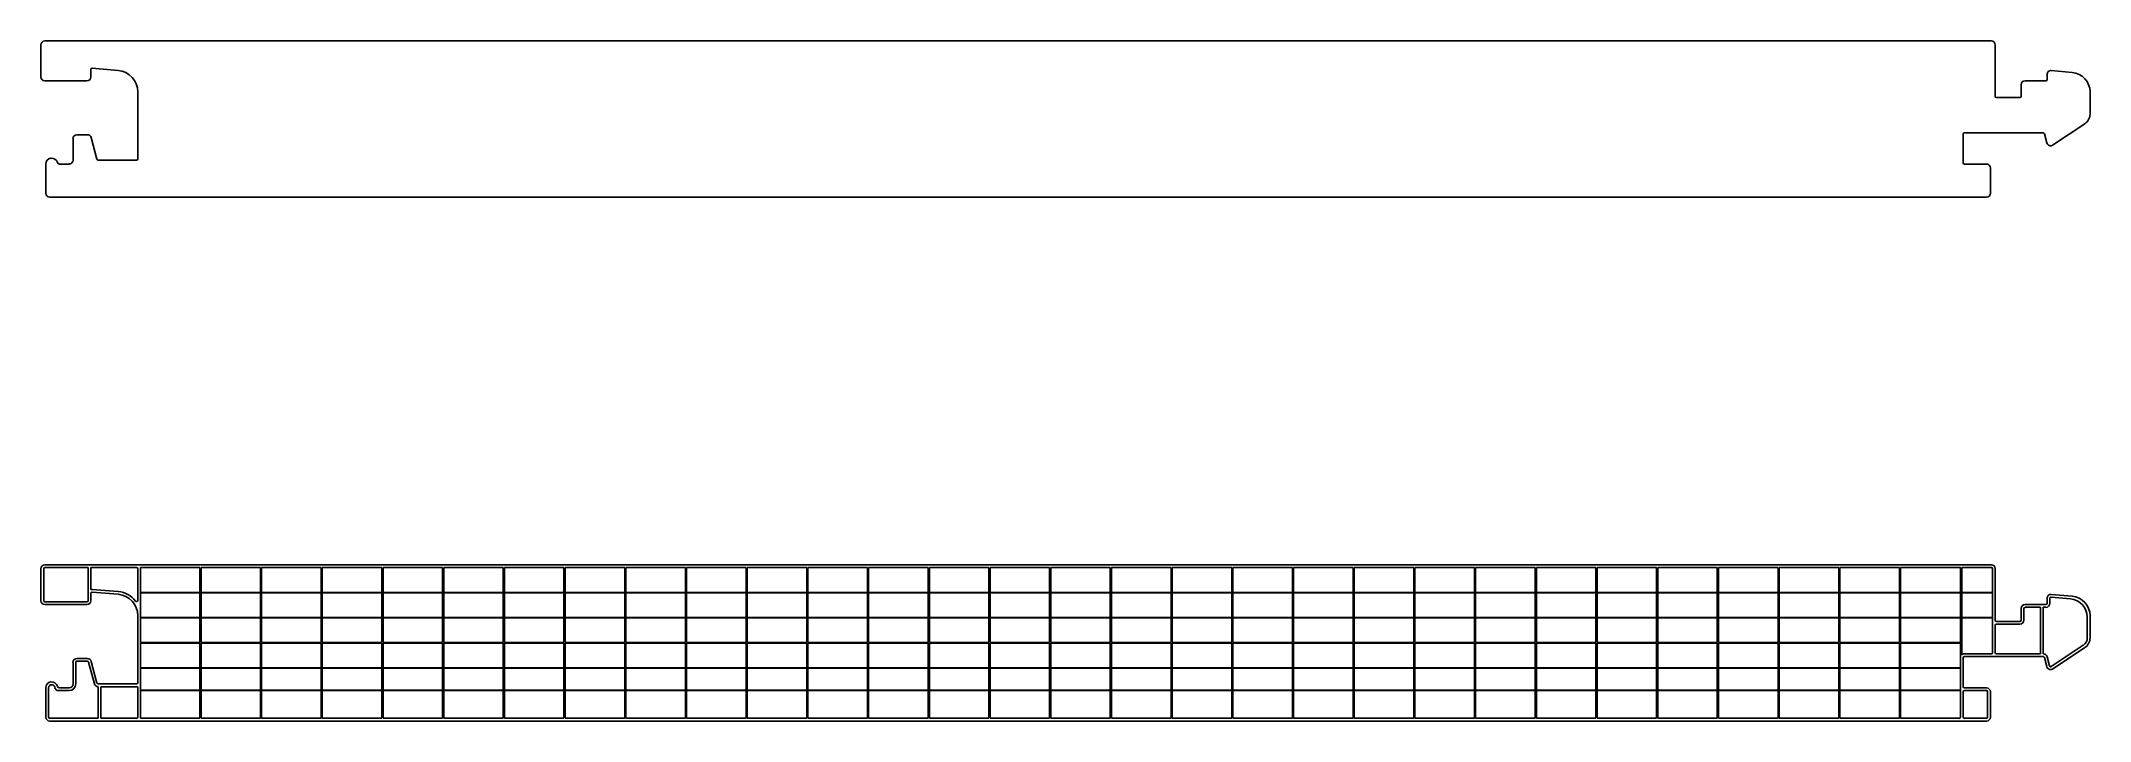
# Model space of a CAD drawing. Header units: inches. Extents: x 235.7 to 256.3, y -3.5 to 3.3.
import ezdxf

# ---------------------------------------------------------------- set-up
doc = ezdxf.new("R2010")
doc.units = ezdxf.units.IN
doc.header["$MEASUREMENT"] = 0

msp = doc.modelspace()

# ---------------------------------------------------------------- linework, layer by layer
for p, q in [((235.705, 3.336), (236.656, 3.336)), ((236.656, 3.336), (255.312, 3.336)), ((235.666, 2.974), (235.666, 3.297)), ((255.351, 2.777), (255.351, 3.297)), ((255.351, 2.974), (255.351, 3.297)), ((235.705, 2.935), (236.129, 2.935)), ((236.168, 3.05), (236.168, 2.974)), ((236.181, 3.061), (236.443, 3.038)), ((255.612, 2.895), (255.612, 2.777)), ((255.861, 2.935), (255.651, 2.935)), ((255.873, 2.998), (255.873, 2.947)), ((255.916, 3.037), (256.126, 3.019)), ((236.64, 2.823), (236.64, 2.147)), ((255.363, 2.765), (255.6, 2.765)), ((256.306, 2.823), (256.306, 2.6)), ((255.929, 2.285), (256.253, 2.501)), ((235.989, 2.352), (235.989, 2.136)), ((236.028, 2.391), (236.134, 2.391)), ((236.172, 2.362), (236.23, 2.144)), ((255.028, 2.399), (255.028, 2.108)), ((255.04, 2.411), (255.835, 2.411)), ((255.846, 2.402), (255.871, 2.309)), ((235.715, 2.096), (235.715, 1.801)), ((235.95, 2.096), (235.851, 2.096)), ((236.242, 2.136), (236.629, 2.136)), ((255.04, 2.096), (255.263, 2.096)), ((255.302, 2.057), (255.302, 1.801)), ((236.377, 1.762), (235.755, 1.762)), ((235.952, 1.762), (236.656, 1.762)), ((236.656, 1.762), (255.263, 1.762)), ((235.666, -2.304), (235.666, -1.982)), ((235.694, -2.304), (235.694, -1.982)), ((235.705, -1.942), (255.312, -1.942)), ((235.705, -1.97), (236.14, -1.97)), ((236.14, -2.229), (236.14, -1.97)), ((236.168, -2.191), (236.168, -1.97)), ((236.168, -1.97), (236.629, -1.97)), ((236.64, -2.302), (236.64, -1.982)), ((236.668, -1.97), (237.266, -1.97)), ((236.668, -1.97), (236.668, -2.221)), ((237.278, -1.97), (237.877, -1.97)), ((237.889, -1.97), (238.489, -1.97)), ((238.5, -1.97), (239.1, -1.97)), ((239.112, -1.97), (239.712, -1.97)), ((239.723, -1.97), (240.323, -1.97)), ((240.335, -1.97), (240.934, -1.97)), ((240.946, -1.97), (241.546, -1.97)), ((241.558, -1.97), (242.157, -1.97)), ((242.169, -1.97), (242.769, -1.97)), ((242.78, -1.97), (243.38, -1.97)), ((243.392, -1.97), (243.991, -1.97)), ((244.003, -1.97), (244.603, -1.97)), ((244.615, -1.97), (245.214, -1.97)), ((245.226, -1.97), (245.826, -1.97)), ((245.837, -1.97), (246.437, -1.97)), ((246.449, -1.97), (247.049, -1.97)), ((247.06, -1.97), (247.66, -1.97)), ((247.672, -1.97), (248.271, -1.97)), ((248.283, -1.97), (248.883, -1.97)), ((248.895, -1.97), (249.494, -1.97)), ((249.506, -1.97), (250.106, -1.97)), ((250.117, -1.97), (250.717, -1.97)), ((250.729, -1.97), (251.328, -1.97)), ((251.34, -1.97), (251.94, -1.97)), ((251.952, -1.97), (252.551, -1.97)), ((252.563, -1.97), (253.163, -1.97)), ((253.174, -1.97), (253.774, -1.97)), ((253.786, -1.97), (254.386, -1.97)), ((254.397, -1.97), (255.001, -1.97)), ((255.001, -2.221), (255.001, -1.97)), ((255.013, -1.97), (255.312, -1.97)), ((255.324, -2.221), (255.324, -1.982)), ((255.351, -2.501), (255.351, -1.982)), ((236.14, -2.229), (236.14, -2.304)), ((236.168, -2.229), (236.168, -2.304)), ((236.181, -2.217), (236.443, -2.24)), ((236.183, -2.19), (236.445, -2.213)), ((236.668, -2.221), (237.266, -2.221)), ((236.668, -2.225), (237.266, -2.225)), ((236.668, -2.225), (236.668, -2.474)), ((237.278, -2.221), (237.877, -2.221)), ((237.278, -2.225), (237.877, -2.225)), ((237.889, -2.221), (238.489, -2.221)), ((237.889, -2.225), (238.489, -2.225)), ((238.5, -2.221), (239.1, -2.221)), ((238.5, -2.225), (239.1, -2.225)), ((239.112, -2.221), (239.712, -2.221)), ((239.112, -2.225), (239.712, -2.225)), ((239.723, -2.221), (240.323, -2.221)), ((239.723, -2.225), (240.323, -2.225)), ((240.335, -2.221), (240.934, -2.221)), ((240.335, -2.225), (240.934, -2.225)), ((240.946, -2.221), (241.546, -2.221)), ((240.946, -2.225), (241.546, -2.225)), ((241.558, -2.221), (242.157, -2.221)), ((241.558, -2.225), (242.157, -2.225)), ((242.169, -2.221), (242.769, -2.221)), ((242.169, -2.225), (242.769, -2.225)), ((242.78, -2.221), (243.38, -2.221)), ((242.78, -2.225), (243.38, -2.225)), ((243.392, -2.221), (243.991, -2.221)), ((243.392, -2.225), (243.991, -2.225)), ((244.003, -2.221), (244.603, -2.221)), ((244.003, -2.225), (244.603, -2.225)), ((244.615, -2.221), (245.214, -2.221)), ((244.615, -2.225), (245.214, -2.225)), ((245.226, -2.221), (245.826, -2.221)), ((245.226, -2.225), (245.826, -2.225)), ((245.837, -2.221), (246.437, -2.221)), ((245.837, -2.225), (246.437, -2.225)), ((246.449, -2.221), (247.049, -2.221)), ((246.449, -2.225), (247.049, -2.225)), ((247.06, -2.221), (247.66, -2.221)), ((247.06, -2.225), (247.66, -2.225)), ((247.672, -2.221), (248.271, -2.221)), ((247.672, -2.225), (248.271, -2.225)), ((248.283, -2.221), (248.883, -2.221)), ((248.283, -2.225), (248.883, -2.225)), ((248.895, -2.221), (249.494, -2.221)), ((248.895, -2.225), (249.494, -2.225)), ((249.506, -2.221), (250.106, -2.221)), ((249.506, -2.225), (250.106, -2.225)), ((250.117, -2.221), (250.717, -2.221)), ((250.117, -2.225), (250.717, -2.225)), ((250.729, -2.221), (251.328, -2.221)), ((250.729, -2.225), (251.328, -2.225)), ((251.34, -2.221), (251.94, -2.221)), ((251.34, -2.225), (251.94, -2.225)), ((251.952, -2.221), (252.551, -2.221)), ((251.952, -2.225), (252.551, -2.225)), ((252.563, -2.221), (253.163, -2.221)), ((252.563, -2.225), (253.163, -2.225)), ((253.174, -2.221), (253.774, -2.221)), ((253.174, -2.225), (253.774, -2.225)), ((253.786, -2.221), (254.386, -2.221)), ((253.786, -2.225), (254.386, -2.225)), ((254.397, -2.221), (255.001, -2.221)), ((254.397, -2.225), (255.001, -2.225)), ((255.001, -2.474), (255.001, -2.225)), ((255.013, -2.221), (255.324, -2.221)), ((255.013, -2.225), (255.324, -2.225)), ((255.324, -2.474), (255.324, -2.225)), ((255.913, -2.269), (256.109, -2.286)), ((255.916, -2.241), (256.126, -2.26)), ((235.705, -2.316), (236.129, -2.316)), ((235.705, -2.344), (236.129, -2.344)), ((236.64, -2.456), (236.64, -3.131)), ((236.668, -2.474), (237.266, -2.474)), ((237.278, -2.474), (237.877, -2.474)), ((237.889, -2.474), (238.489, -2.474)), ((238.5, -2.474), (239.1, -2.474)), ((239.112, -2.474), (239.712, -2.474)), ((239.723, -2.474), (240.323, -2.474)), ((240.335, -2.474), (240.934, -2.474)), ((240.946, -2.474), (241.546, -2.474)), ((241.558, -2.474), (242.157, -2.474)), ((242.169, -2.474), (242.769, -2.474)), ((242.78, -2.474), (243.38, -2.474)), ((243.392, -2.474), (243.991, -2.474)), ((244.003, -2.474), (244.603, -2.474)), ((244.615, -2.474), (245.214, -2.474)), ((245.226, -2.474), (245.826, -2.474)), ((245.837, -2.474), (246.437, -2.474)), ((246.449, -2.474), (247.049, -2.474)), ((247.06, -2.474), (247.66, -2.474)), ((247.672, -2.474), (248.271, -2.474)), ((248.283, -2.474), (248.883, -2.474)), ((248.895, -2.474), (249.494, -2.474)), ((249.506, -2.474), (250.106, -2.474)), ((250.117, -2.474), (250.717, -2.474)), ((250.729, -2.474), (251.328, -2.474)), ((251.34, -2.474), (251.94, -2.474)), ((251.952, -2.474), (252.551, -2.474)), ((252.563, -2.474), (253.163, -2.474)), ((253.174, -2.474), (253.774, -2.474)), ((253.786, -2.474), (254.386, -2.474)), ((254.397, -2.474), (255.001, -2.474)), ((255.013, -2.474), (255.324, -2.474)), ((255.612, -2.383), (255.612, -2.501)), ((255.639, -2.383), (255.639, -2.501)), ((255.861, -2.344), (255.651, -2.344)), ((255.651, -2.371), (255.807, -2.371)), ((255.807, -2.84), (255.807, -2.371)), ((255.835, -2.84), (255.835, -2.371)), ((255.835, -2.371), (255.861, -2.371)), ((255.873, -2.28), (255.873, -2.332)), ((255.9, -2.28), (255.9, -2.332)), ((256.278, -2.47), (256.278, -2.679)), ((256.306, -2.456), (256.306, -2.679)), ((236.668, -2.478), (237.266, -2.478)), ((236.668, -2.478), (236.668, -2.727)), ((237.278, -2.478), (237.877, -2.478)), ((237.889, -2.478), (238.489, -2.478)), ((238.5, -2.478), (239.1, -2.478)), ((239.112, -2.478), (239.712, -2.478)), ((239.723, -2.478), (240.323, -2.478)), ((240.335, -2.478), (240.934, -2.478)), ((240.946, -2.478), (241.546, -2.478)), ((241.558, -2.478), (242.157, -2.478)), ((242.169, -2.478), (242.769, -2.478)), ((242.78, -2.478), (243.38, -2.478)), ((243.392, -2.478), (243.991, -2.478)), ((244.003, -2.478), (244.603, -2.478)), ((244.615, -2.478), (245.214, -2.478)), ((245.226, -2.478), (245.826, -2.478)), ((245.837, -2.478), (246.437, -2.478)), ((246.449, -2.478), (247.049, -2.478)), ((247.06, -2.478), (247.66, -2.478)), ((247.672, -2.478), (248.271, -2.478)), ((248.283, -2.478), (248.883, -2.478)), ((248.895, -2.478), (249.494, -2.478)), ((249.506, -2.478), (250.106, -2.478)), ((250.117, -2.478), (250.717, -2.478)), ((250.729, -2.478), (251.328, -2.478)), ((251.34, -2.478), (251.94, -2.478)), ((251.952, -2.478), (252.551, -2.478)), ((252.563, -2.478), (253.163, -2.478)), ((253.174, -2.478), (253.774, -2.478)), ((253.786, -2.478), (254.386, -2.478)), ((254.397, -2.478), (255.001, -2.478)), ((255.001, -2.727), (255.001, -2.478)), ((255.013, -2.478), (255.324, -2.478)), ((255.324, -2.828), (255.324, -2.478)), ((255.351, -2.828), (255.351, -2.552)), ((255.363, -2.513), (255.6, -2.513)), ((255.363, -2.541), (255.6, -2.541)), ((236.028, -2.887), (236.134, -2.887)), ((236.668, -2.727), (237.266, -2.727)), ((236.668, -2.731), (237.266, -2.731)), ((236.668, -2.731), (236.668, -2.98)), ((237.278, -2.727), (237.877, -2.727)), ((237.278, -2.731), (237.877, -2.731)), ((237.889, -2.727), (238.489, -2.727)), ((237.889, -2.731), (238.489, -2.731)), ((238.5, -2.727), (239.1, -2.727)), ((238.5, -2.731), (239.1, -2.731)), ((239.112, -2.727), (239.712, -2.727)), ((239.112, -2.731), (239.712, -2.731)), ((239.723, -2.727), (240.323, -2.727)), ((239.723, -2.731), (240.323, -2.731)), ((240.335, -2.727), (240.934, -2.727)), ((240.335, -2.731), (240.934, -2.731)), ((240.946, -2.727), (241.546, -2.727)), ((240.946, -2.731), (241.546, -2.731)), ((241.558, -2.727), (242.157, -2.727)), ((241.558, -2.731), (242.157, -2.731)), ((242.169, -2.727), (242.769, -2.727)), ((242.169, -2.731), (242.769, -2.731)), ((242.78, -2.727), (243.38, -2.727)), ((242.78, -2.731), (243.38, -2.731)), ((243.392, -2.727), (243.991, -2.727)), ((243.392, -2.731), (243.991, -2.731)), ((244.003, -2.727), (244.603, -2.727)), ((244.003, -2.731), (244.603, -2.731)), ((244.615, -2.727), (245.214, -2.727)), ((244.615, -2.731), (245.214, -2.731)), ((245.226, -2.727), (245.826, -2.727)), ((245.226, -2.731), (245.826, -2.731)), ((245.837, -2.727), (246.437, -2.727)), ((245.837, -2.731), (246.437, -2.731)), ((246.449, -2.727), (247.049, -2.727)), ((246.449, -2.731), (247.049, -2.731)), ((247.06, -2.727), (247.66, -2.727)), ((247.06, -2.731), (247.66, -2.731)), ((247.672, -2.727), (248.271, -2.727)), ((247.672, -2.731), (248.271, -2.731)), ((248.283, -2.727), (248.883, -2.727)), ((248.283, -2.731), (248.883, -2.731)), ((248.895, -2.727), (249.494, -2.727)), ((248.895, -2.731), (249.494, -2.731)), ((249.506, -2.727), (250.106, -2.727)), ((249.506, -2.731), (250.106, -2.731)), ((250.117, -2.727), (250.717, -2.727)), ((250.117, -2.731), (250.717, -2.731)), ((250.729, -2.727), (251.328, -2.727)), ((250.729, -2.731), (251.328, -2.731)), ((251.34, -2.727), (251.94, -2.727)), ((251.34, -2.731), (251.94, -2.731)), ((251.952, -2.727), (252.551, -2.727)), ((251.952, -2.731), (252.551, -2.731)), ((252.563, -2.727), (253.163, -2.727)), ((252.563, -2.731), (253.163, -2.731)), ((253.174, -2.727), (253.774, -2.727)), ((253.174, -2.731), (253.774, -2.731)), ((253.786, -2.727), (254.386, -2.727)), ((253.786, -2.731), (254.386, -2.731)), ((254.397, -2.727), (255.001, -2.727)), ((254.397, -2.731), (255.001, -2.731)), ((255.001, -2.731), (255.001, -2.98)), ((255.028, -2.879), (255.028, -3.171)), ((255.04, -2.84), (255.312, -2.84)), ((255.04, -2.867), (255.835, -2.867)), ((255.363, -2.84), (255.807, -2.84)), ((255.846, -2.876), (255.871, -2.969)), ((255.873, -2.869), (255.898, -2.962)), ((255.916, -2.969), (256.238, -2.754)), ((255.929, -2.993), (256.253, -2.777)), ((235.989, -2.926), (235.989, -3.143)), ((236.016, -2.926), (236.016, -3.143)), ((236.028, -2.915), (236.134, -2.915)), ((236.145, -2.923), (236.204, -3.141)), ((236.172, -2.916), (236.23, -3.134)), ((236.668, -2.98), (237.266, -2.98)), ((236.668, -2.984), (237.266, -2.984)), ((236.668, -2.984), (236.668, -3.206)), ((237.278, -2.98), (237.877, -2.98)), ((237.278, -2.984), (237.877, -2.984)), ((237.889, -2.98), (238.489, -2.98)), ((237.889, -2.984), (238.489, -2.984)), ((238.5, -2.98), (239.1, -2.98)), ((238.5, -2.984), (239.1, -2.984)), ((239.112, -2.98), (239.712, -2.98)), ((239.112, -2.984), (239.712, -2.984)), ((239.723, -2.98), (240.323, -2.98)), ((239.723, -2.984), (240.323, -2.984)), ((240.335, -2.98), (240.934, -2.98)), ((240.335, -2.984), (240.934, -2.984)), ((240.946, -2.98), (241.546, -2.98)), ((240.946, -2.984), (241.546, -2.984)), ((241.558, -2.98), (242.157, -2.98)), ((241.558, -2.984), (242.157, -2.984)), ((242.169, -2.98), (242.769, -2.98)), ((242.169, -2.984), (242.769, -2.984)), ((242.78, -2.98), (243.38, -2.98)), ((242.78, -2.984), (243.38, -2.984)), ((243.392, -2.98), (243.991, -2.98)), ((243.392, -2.984), (243.991, -2.984)), ((244.003, -2.98), (244.603, -2.98)), ((244.003, -2.984), (244.603, -2.984)), ((244.615, -2.98), (245.214, -2.98)), ((244.615, -2.984), (245.214, -2.984)), ((245.226, -2.98), (245.826, -2.98)), ((245.226, -2.984), (245.826, -2.984)), ((245.837, -2.98), (246.437, -2.98)), ((245.837, -2.984), (246.437, -2.984)), ((246.449, -2.98), (247.049, -2.98)), ((246.449, -2.984), (247.049, -2.984)), ((247.06, -2.98), (247.66, -2.98)), ((247.06, -2.984), (247.66, -2.984)), ((247.672, -2.98), (248.271, -2.98)), ((247.672, -2.984), (248.271, -2.984)), ((248.283, -2.98), (248.883, -2.98)), ((248.283, -2.984), (248.883, -2.984)), ((248.895, -2.98), (249.494, -2.98)), ((248.895, -2.984), (249.494, -2.984)), ((249.506, -2.98), (250.106, -2.98)), ((249.506, -2.984), (250.106, -2.984)), ((250.117, -2.98), (250.717, -2.98)), ((250.117, -2.984), (250.717, -2.984)), ((250.729, -2.98), (251.328, -2.98)), ((250.729, -2.984), (251.328, -2.984)), ((251.34, -2.98), (251.94, -2.98)), ((251.34, -2.984), (251.94, -2.984)), ((251.952, -2.98), (252.551, -2.98)), ((251.952, -2.984), (252.551, -2.984)), ((252.563, -2.98), (253.163, -2.98)), ((252.563, -2.984), (253.163, -2.984)), ((253.174, -2.98), (253.774, -2.98)), ((253.174, -2.984), (253.774, -2.984)), ((253.786, -2.98), (254.386, -2.98)), ((253.786, -2.984), (254.386, -2.984)), ((254.397, -2.98), (255.001, -2.98)), ((254.397, -2.984), (255.001, -2.984)), ((255.001, -2.984), (255.001, -3.206)), ((235.715, -3.182), (235.715, -3.478)), ((235.743, -3.182), (235.743, -3.478)), ((235.95, -3.21), (235.844, -3.21)), ((235.95, -3.182), (235.851, -3.182)), ((236.242, -3.143), (236.629, -3.143)), ((236.242, -3.171), (236.242, -3.489)), ((236.269, -3.171), (236.629, -3.171)), ((236.269, -3.171), (236.269, -3.489)), ((236.64, -3.182), (236.64, -3.478)), ((236.668, -3.206), (237.266, -3.206)), ((236.668, -3.21), (237.266, -3.21)), ((236.668, -3.21), (236.668, -3.489)), ((237.278, -3.206), (237.877, -3.206)), ((237.278, -3.21), (237.877, -3.21)), ((237.889, -3.206), (238.489, -3.206)), ((237.889, -3.21), (238.489, -3.21)), ((238.5, -3.206), (239.1, -3.206)), ((238.5, -3.21), (239.1, -3.21)), ((239.112, -3.206), (239.712, -3.206)), ((239.112, -3.21), (239.712, -3.21)), ((239.723, -3.206), (240.323, -3.206)), ((239.723, -3.21), (240.323, -3.21)), ((240.335, -3.206), (240.934, -3.206)), ((240.335, -3.21), (240.934, -3.21)), ((240.946, -3.206), (241.546, -3.206)), ((240.946, -3.21), (241.546, -3.21)), ((241.558, -3.206), (242.157, -3.206)), ((241.558, -3.21), (242.157, -3.21)), ((242.169, -3.206), (242.769, -3.206)), ((242.169, -3.21), (242.769, -3.21)), ((242.78, -3.206), (243.38, -3.206)), ((242.78, -3.21), (243.38, -3.21)), ((243.392, -3.206), (243.991, -3.206)), ((243.392, -3.21), (243.991, -3.21)), ((244.003, -3.206), (244.603, -3.206)), ((244.003, -3.21), (244.603, -3.21)), ((244.615, -3.206), (245.214, -3.206)), ((244.615, -3.21), (245.214, -3.21)), ((245.226, -3.206), (245.826, -3.206)), ((245.226, -3.21), (245.826, -3.21)), ((245.837, -3.206), (246.437, -3.206)), ((245.837, -3.21), (246.437, -3.21)), ((246.449, -3.206), (247.049, -3.206)), ((246.449, -3.21), (247.049, -3.21)), ((247.06, -3.206), (247.66, -3.206)), ((247.06, -3.21), (247.66, -3.21)), ((247.672, -3.206), (248.271, -3.206)), ((247.672, -3.21), (248.271, -3.21)), ((248.283, -3.206), (248.883, -3.206)), ((248.283, -3.21), (248.883, -3.21)), ((248.895, -3.206), (249.494, -3.206)), ((248.895, -3.21), (249.494, -3.21)), ((249.506, -3.206), (250.106, -3.206)), ((249.506, -3.21), (250.106, -3.21)), ((250.117, -3.206), (250.717, -3.206)), ((250.117, -3.21), (250.717, -3.21)), ((250.729, -3.206), (251.328, -3.206)), ((250.729, -3.21), (251.328, -3.21)), ((251.34, -3.206), (251.94, -3.206)), ((251.34, -3.21), (251.94, -3.21)), ((251.952, -3.206), (252.551, -3.206)), ((251.952, -3.21), (252.551, -3.21)), ((252.563, -3.206), (253.163, -3.206)), ((252.563, -3.21), (253.163, -3.21)), ((253.174, -3.206), (253.774, -3.206)), ((253.174, -3.21), (253.774, -3.21)), ((253.786, -3.206), (254.386, -3.206)), ((253.786, -3.21), (254.386, -3.21)), ((254.397, -3.206), (255.001, -3.206)), ((254.397, -3.21), (255.001, -3.21)), ((255.001, -3.21), (255.001, -3.478)), ((255.028, -3.222), (255.028, -3.478)), ((255.04, -3.182), (255.263, -3.182)), ((255.04, -3.21), (255.263, -3.21)), ((255.274, -3.222), (255.274, -3.478)), ((255.302, -3.222), (255.302, -3.478)), ((235.755, -3.489), (236.242, -3.489)), ((236.242, -3.489), (235.989, -3.489)), ((236.377, -3.489), (236.269, -3.489)), ((236.269, -3.489), (236.629, -3.489)), ((236.668, -3.489), (237.266, -3.489)), ((237.278, -3.489), (237.877, -3.489)), ((237.889, -3.489), (238.489, -3.489)), ((238.5, -3.489), (239.1, -3.489)), ((239.112, -3.489), (239.712, -3.489)), ((239.723, -3.489), (240.323, -3.489)), ((240.335, -3.489), (240.934, -3.489)), ((240.946, -3.489), (241.546, -3.489)), ((241.558, -3.489), (242.157, -3.489)), ((242.169, -3.489), (242.769, -3.489)), ((242.78, -3.489), (243.38, -3.489)), ((243.392, -3.489), (243.991, -3.489)), ((244.003, -3.489), (244.603, -3.489)), ((244.615, -3.489), (245.214, -3.489)), ((245.226, -3.489), (245.826, -3.489)), ((245.837, -3.489), (246.437, -3.489)), ((246.449, -3.489), (247.049, -3.489)), ((247.06, -3.489), (247.66, -3.489)), ((247.672, -3.489), (248.271, -3.489)), ((248.283, -3.489), (248.883, -3.489)), ((248.895, -3.489), (249.494, -3.489)), ((249.506, -3.489), (250.106, -3.489)), ((250.117, -3.489), (250.717, -3.489)), ((250.729, -3.489), (251.328, -3.489)), ((251.34, -3.489), (251.94, -3.489)), ((251.952, -3.489), (252.551, -3.489)), ((252.563, -3.489), (253.163, -3.489)), ((253.174, -3.489), (253.774, -3.489)), ((253.786, -3.489), (254.386, -3.489)), ((254.397, -3.489), (254.989, -3.489)), ((255.04, -3.489), (255.263, -3.489)), ((235.755, -3.517), (255.263, -3.517))]:
    msp.add_line(p, q)
at = {"linetype": 'Continuous'}
for p, q in [((237.266, -1.97), (237.266, -2.221)), ((237.278, -1.97), (237.278, -2.221)), ((237.877, -1.97), (237.877, -2.221)), ((237.889, -1.97), (237.889, -2.221)), ((238.489, -1.97), (238.489, -2.221)), ((238.5, -1.97), (238.5, -2.221)), ((239.1, -1.97), (239.1, -2.221)), ((239.112, -1.97), (239.112, -2.221)), ((239.712, -1.97), (239.712, -2.221)), ((239.723, -1.97), (239.723, -2.221)), ((240.323, -1.97), (240.323, -2.221)), ((240.335, -1.97), (240.335, -2.221)), ((240.934, -1.97), (240.934, -2.221)), ((240.946, -1.97), (240.946, -2.221)), ((241.546, -1.97), (241.546, -2.221)), ((241.558, -1.97), (241.558, -2.221)), ((242.157, -1.97), (242.157, -2.221)), ((242.169, -1.97), (242.169, -2.221)), ((242.769, -1.97), (242.769, -2.221)), ((242.78, -1.97), (242.78, -2.221)), ((243.38, -1.97), (243.38, -2.221)), ((243.392, -1.97), (243.392, -2.221)), ((243.991, -1.97), (243.991, -2.221)), ((244.003, -1.97), (244.003, -2.221)), ((244.603, -1.97), (244.603, -2.221)), ((244.615, -1.97), (244.615, -2.221)), ((245.214, -1.97), (245.214, -2.221)), ((245.226, -1.97), (245.226, -2.221)), ((245.826, -1.97), (245.826, -2.221)), ((245.837, -1.97), (245.837, -2.221)), ((246.437, -1.97), (246.437, -2.221)), ((246.449, -1.97), (246.449, -2.221)), ((247.049, -1.97), (247.049, -2.221)), ((247.06, -1.97), (247.06, -2.221)), ((247.66, -1.97), (247.66, -2.221)), ((247.672, -1.97), (247.672, -2.221)), ((248.271, -1.97), (248.271, -2.221)), ((248.283, -1.97), (248.283, -2.221)), ((248.883, -1.97), (248.883, -2.221)), ((248.895, -1.97), (248.895, -2.221)), ((249.494, -1.97), (249.494, -2.221)), ((249.506, -1.97), (249.506, -2.221)), ((250.106, -1.97), (250.106, -2.221)), ((250.117, -1.97), (250.117, -2.221)), ((250.717, -1.97), (250.717, -2.221)), ((250.729, -1.97), (250.729, -2.221)), ((251.328, -1.97), (251.328, -2.221)), ((251.34, -1.97), (251.34, -2.221)), ((251.94, -1.97), (251.94, -2.221)), ((251.952, -1.97), (251.952, -2.221)), ((252.551, -1.97), (252.551, -2.221)), ((252.563, -1.97), (252.563, -2.221)), ((253.163, -1.97), (253.163, -2.221)), ((253.174, -1.97), (253.174, -2.221)), ((253.774, -1.97), (253.774, -2.221)), ((253.786, -1.97), (253.786, -2.221)), ((254.386, -1.97), (254.386, -2.221)), ((254.397, -1.97), (254.397, -2.221)), ((255.013, -1.97), (255.013, -2.221)), ((237.266, -2.225), (237.266, -2.474)), ((237.278, -2.225), (237.278, -2.474)), ((237.877, -2.225), (237.877, -2.474)), ((237.889, -2.225), (237.889, -2.474)), ((238.489, -2.225), (238.489, -2.474)), ((238.5, -2.225), (238.5, -2.474)), ((239.1, -2.225), (239.1, -2.474)), ((239.112, -2.225), (239.112, -2.474)), ((239.712, -2.225), (239.712, -2.474)), ((239.723, -2.225), (239.723, -2.474)), ((240.323, -2.225), (240.323, -2.474)), ((240.335, -2.225), (240.335, -2.474)), ((240.934, -2.225), (240.934, -2.474)), ((240.946, -2.225), (240.946, -2.474)), ((241.546, -2.225), (241.546, -2.474)), ((241.558, -2.225), (241.558, -2.474)), ((242.157, -2.225), (242.157, -2.474)), ((242.169, -2.225), (242.169, -2.474)), ((242.769, -2.225), (242.769, -2.474)), ((242.78, -2.225), (242.78, -2.474)), ((243.38, -2.225), (243.38, -2.474)), ((243.392, -2.225), (243.392, -2.474)), ((243.991, -2.225), (243.991, -2.474)), ((244.003, -2.225), (244.003, -2.474)), ((244.603, -2.225), (244.603, -2.474)), ((244.615, -2.225), (244.615, -2.474)), ((245.214, -2.225), (245.214, -2.474)), ((245.226, -2.225), (245.226, -2.474)), ((245.826, -2.225), (245.826, -2.474)), ((245.837, -2.225), (245.837, -2.474)), ((246.437, -2.225), (246.437, -2.474)), ((246.449, -2.225), (246.449, -2.474)), ((247.049, -2.225), (247.049, -2.474)), ((247.06, -2.225), (247.06, -2.474)), ((247.66, -2.225), (247.66, -2.474)), ((247.672, -2.225), (247.672, -2.474)), ((248.271, -2.225), (248.271, -2.474)), ((248.283, -2.225), (248.283, -2.474)), ((248.883, -2.225), (248.883, -2.474)), ((248.895, -2.225), (248.895, -2.474)), ((249.494, -2.225), (249.494, -2.474)), ((249.506, -2.225), (249.506, -2.474)), ((250.106, -2.225), (250.106, -2.474)), ((250.117, -2.225), (250.117, -2.474)), ((250.717, -2.225), (250.717, -2.474)), ((250.729, -2.225), (250.729, -2.474)), ((251.328, -2.225), (251.328, -2.474)), ((251.34, -2.225), (251.34, -2.474)), ((251.94, -2.225), (251.94, -2.474)), ((251.952, -2.225), (251.952, -2.474)), ((252.551, -2.225), (252.551, -2.474)), ((252.563, -2.225), (252.563, -2.474)), ((253.163, -2.225), (253.163, -2.474)), ((253.174, -2.225), (253.174, -2.474)), ((253.774, -2.225), (253.774, -2.474)), ((253.786, -2.225), (253.786, -2.474)), ((254.386, -2.225), (254.386, -2.474)), ((254.397, -2.225), (254.397, -2.474)), ((255.013, -2.225), (255.013, -2.474)), ((237.266, -2.478), (237.266, -2.727)), ((237.278, -2.478), (237.278, -2.727)), ((237.877, -2.478), (237.877, -2.727)), ((237.889, -2.478), (237.889, -2.727)), ((238.489, -2.478), (238.489, -2.727)), ((238.5, -2.478), (238.5, -2.727)), ((239.1, -2.478), (239.1, -2.727)), ((239.112, -2.478), (239.112, -2.727)), ((239.712, -2.478), (239.712, -2.727)), ((239.723, -2.478), (239.723, -2.727)), ((240.323, -2.478), (240.323, -2.727)), ((240.335, -2.478), (240.335, -2.727)), ((240.934, -2.478), (240.934, -2.727)), ((240.946, -2.478), (240.946, -2.727)), ((241.546, -2.478), (241.546, -2.727)), ((241.558, -2.478), (241.558, -2.727)), ((242.157, -2.478), (242.157, -2.727)), ((242.169, -2.478), (242.169, -2.727)), ((242.769, -2.478), (242.769, -2.727)), ((242.78, -2.478), (242.78, -2.727)), ((243.38, -2.478), (243.38, -2.727)), ((243.392, -2.478), (243.392, -2.727)), ((243.991, -2.478), (243.991, -2.727)), ((244.003, -2.478), (244.003, -2.727)), ((244.603, -2.478), (244.603, -2.727)), ((244.615, -2.478), (244.615, -2.727)), ((245.214, -2.478), (245.214, -2.727)), ((245.226, -2.478), (245.226, -2.727)), ((245.826, -2.478), (245.826, -2.727)), ((245.837, -2.478), (245.837, -2.727)), ((246.437, -2.478), (246.437, -2.727)), ((246.449, -2.478), (246.449, -2.727)), ((247.049, -2.478), (247.049, -2.727)), ((247.06, -2.478), (247.06, -2.727)), ((247.66, -2.478), (247.66, -2.727)), ((247.672, -2.478), (247.672, -2.727)), ((248.271, -2.478), (248.271, -2.727)), ((248.283, -2.478), (248.283, -2.727)), ((248.883, -2.478), (248.883, -2.727)), ((248.895, -2.478), (248.895, -2.727)), ((249.494, -2.478), (249.494, -2.727)), ((249.506, -2.478), (249.506, -2.727)), ((250.106, -2.478), (250.106, -2.727)), ((250.117, -2.478), (250.117, -2.727)), ((250.717, -2.478), (250.717, -2.727)), ((250.729, -2.478), (250.729, -2.727)), ((251.328, -2.478), (251.328, -2.727)), ((251.34, -2.478), (251.34, -2.727)), ((251.94, -2.478), (251.94, -2.727)), ((251.952, -2.478), (251.952, -2.727)), ((252.551, -2.478), (252.551, -2.727)), ((252.563, -2.478), (252.563, -2.727)), ((253.163, -2.478), (253.163, -2.727)), ((253.174, -2.478), (253.174, -2.727)), ((253.774, -2.478), (253.774, -2.727)), ((253.786, -2.478), (253.786, -2.727)), ((254.386, -2.478), (254.386, -2.727)), ((254.397, -2.478), (254.397, -2.727)), ((255.013, -2.478), (255.013, -2.851)), ((237.266, -2.731), (237.266, -2.98)), ((237.278, -2.731), (237.278, -2.98)), ((237.877, -2.731), (237.877, -2.98)), ((237.889, -2.731), (237.889, -2.98)), ((238.489, -2.731), (238.489, -2.98)), ((238.5, -2.731), (238.5, -2.98)), ((239.1, -2.731), (239.1, -2.98)), ((239.112, -2.731), (239.112, -2.98)), ((239.712, -2.731), (239.712, -2.98)), ((239.723, -2.731), (239.723, -2.98)), ((240.323, -2.731), (240.323, -2.98)), ((240.335, -2.731), (240.335, -2.98)), ((240.934, -2.731), (240.934, -2.98)), ((240.946, -2.731), (240.946, -2.98)), ((241.546, -2.731), (241.546, -2.98)), ((241.558, -2.731), (241.558, -2.98)), ((242.157, -2.731), (242.157, -2.98)), ((242.169, -2.731), (242.169, -2.98)), ((242.769, -2.731), (242.769, -2.98)), ((242.78, -2.731), (242.78, -2.98)), ((243.38, -2.731), (243.38, -2.98)), ((243.392, -2.731), (243.392, -2.98)), ((243.991, -2.731), (243.991, -2.98)), ((244.003, -2.731), (244.003, -2.98)), ((244.603, -2.731), (244.603, -2.98)), ((244.615, -2.731), (244.615, -2.98)), ((245.214, -2.731), (245.214, -2.98)), ((245.226, -2.731), (245.226, -2.98)), ((245.826, -2.731), (245.826, -2.98)), ((245.837, -2.731), (245.837, -2.98)), ((246.437, -2.731), (246.437, -2.98)), ((246.449, -2.731), (246.449, -2.98)), ((247.049, -2.731), (247.049, -2.98)), ((247.06, -2.731), (247.06, -2.98)), ((247.66, -2.731), (247.66, -2.98)), ((247.672, -2.731), (247.672, -2.98)), ((248.271, -2.731), (248.271, -2.98)), ((248.283, -2.731), (248.283, -2.98)), ((248.883, -2.731), (248.883, -2.98)), ((248.895, -2.731), (248.895, -2.98)), ((249.494, -2.731), (249.494, -2.98)), ((249.506, -2.731), (249.506, -2.98)), ((250.106, -2.731), (250.106, -2.98)), ((250.117, -2.731), (250.117, -2.98)), ((250.717, -2.731), (250.717, -2.98)), ((250.729, -2.731), (250.729, -2.98)), ((251.328, -2.731), (251.328, -2.98)), ((251.34, -2.731), (251.34, -2.98)), ((251.94, -2.731), (251.94, -2.98)), ((251.952, -2.731), (251.952, -2.98)), ((252.551, -2.731), (252.551, -2.98)), ((252.563, -2.731), (252.563, -2.98)), ((253.163, -2.731), (253.163, -2.98)), ((253.174, -2.731), (253.174, -2.98)), ((253.774, -2.731), (253.774, -2.98)), ((253.786, -2.731), (253.786, -2.98)), ((254.386, -2.731), (254.386, -2.98)), ((254.397, -2.731), (254.397, -2.98)), ((237.266, -2.984), (237.266, -3.206)), ((237.278, -2.984), (237.278, -3.206)), ((237.877, -2.984), (237.877, -3.206)), ((237.889, -2.984), (237.889, -3.206)), ((238.489, -2.984), (238.489, -3.206)), ((238.5, -2.984), (238.5, -3.206)), ((239.1, -2.984), (239.1, -3.206)), ((239.112, -2.984), (239.112, -3.206)), ((239.712, -2.984), (239.712, -3.206)), ((239.723, -2.984), (239.723, -3.206)), ((240.323, -2.984), (240.323, -3.206)), ((240.335, -2.984), (240.335, -3.206)), ((240.934, -2.984), (240.934, -3.206)), ((240.946, -2.984), (240.946, -3.206)), ((241.546, -2.984), (241.546, -3.206)), ((241.558, -2.984), (241.558, -3.206)), ((242.157, -2.984), (242.157, -3.206)), ((242.169, -2.984), (242.169, -3.206)), ((242.769, -2.984), (242.769, -3.206)), ((242.78, -2.984), (242.78, -3.206)), ((243.38, -2.984), (243.38, -3.206)), ((243.392, -2.984), (243.392, -3.206)), ((243.991, -2.984), (243.991, -3.206)), ((244.003, -2.984), (244.003, -3.206)), ((244.603, -2.984), (244.603, -3.206)), ((244.615, -2.984), (244.615, -3.206)), ((245.214, -2.984), (245.214, -3.206)), ((245.226, -2.984), (245.226, -3.206)), ((245.826, -2.984), (245.826, -3.206)), ((245.837, -2.984), (245.837, -3.206)), ((246.437, -2.984), (246.437, -3.206)), ((246.449, -2.984), (246.449, -3.206)), ((247.049, -2.984), (247.049, -3.206)), ((247.06, -2.984), (247.06, -3.206)), ((247.66, -2.984), (247.66, -3.206)), ((247.672, -2.984), (247.672, -3.206)), ((248.271, -2.984), (248.271, -3.206)), ((248.283, -2.984), (248.283, -3.206)), ((248.883, -2.984), (248.883, -3.206)), ((248.895, -2.984), (248.895, -3.206)), ((249.494, -2.984), (249.494, -3.206)), ((249.506, -2.984), (249.506, -3.206)), ((250.106, -2.984), (250.106, -3.206)), ((250.117, -2.984), (250.117, -3.206)), ((250.717, -2.984), (250.717, -3.206)), ((250.729, -2.984), (250.729, -3.206)), ((251.328, -2.984), (251.328, -3.206)), ((251.34, -2.984), (251.34, -3.206)), ((251.94, -2.984), (251.94, -3.206)), ((251.952, -2.984), (251.952, -3.206)), ((252.551, -2.984), (252.551, -3.206)), ((252.563, -2.984), (252.563, -3.206)), ((253.163, -2.984), (253.163, -3.206)), ((253.174, -2.984), (253.174, -3.206)), ((253.774, -2.984), (253.774, -3.206)), ((253.786, -2.984), (253.786, -3.206)), ((254.386, -2.984), (254.386, -3.206)), ((254.397, -2.984), (254.397, -3.206)), ((237.266, -3.21), (237.266, -3.489)), ((237.278, -3.21), (237.278, -3.489)), ((237.877, -3.21), (237.877, -3.489)), ((237.889, -3.21), (237.889, -3.489)), ((238.489, -3.21), (238.489, -3.489)), ((238.5, -3.21), (238.5, -3.489)), ((239.1, -3.21), (239.1, -3.489)), ((239.112, -3.21), (239.112, -3.489)), ((239.712, -3.21), (239.712, -3.489)), ((239.723, -3.21), (239.723, -3.489)), ((240.323, -3.21), (240.323, -3.489)), ((240.335, -3.21), (240.335, -3.489)), ((240.934, -3.21), (240.934, -3.489)), ((240.946, -3.21), (240.946, -3.489)), ((241.546, -3.21), (241.546, -3.489)), ((241.558, -3.21), (241.558, -3.489)), ((242.157, -3.21), (242.157, -3.489)), ((242.169, -3.21), (242.169, -3.489)), ((242.769, -3.21), (242.769, -3.489)), ((242.78, -3.21), (242.78, -3.489)), ((243.38, -3.21), (243.38, -3.489)), ((243.392, -3.21), (243.392, -3.489)), ((243.991, -3.21), (243.991, -3.489)), ((244.003, -3.21), (244.003, -3.489)), ((244.603, -3.21), (244.603, -3.489)), ((244.615, -3.21), (244.615, -3.489)), ((245.214, -3.21), (245.214, -3.489)), ((245.226, -3.21), (245.226, -3.489)), ((245.826, -3.21), (245.826, -3.489)), ((245.837, -3.21), (245.837, -3.489)), ((246.437, -3.21), (246.437, -3.489)), ((246.449, -3.21), (246.449, -3.489)), ((247.049, -3.21), (247.049, -3.489)), ((247.06, -3.21), (247.06, -3.489)), ((247.66, -3.21), (247.66, -3.489)), ((247.672, -3.21), (247.672, -3.489)), ((248.271, -3.21), (248.271, -3.489)), ((248.283, -3.21), (248.283, -3.489)), ((248.883, -3.21), (248.883, -3.489)), ((248.895, -3.21), (248.895, -3.489)), ((249.494, -3.21), (249.494, -3.489)), ((249.506, -3.21), (249.506, -3.489)), ((250.106, -3.21), (250.106, -3.489)), ((250.117, -3.21), (250.117, -3.489)), ((250.717, -3.21), (250.717, -3.489)), ((250.729, -3.21), (250.729, -3.489)), ((251.328, -3.21), (251.328, -3.489)), ((251.34, -3.21), (251.34, -3.489)), ((251.94, -3.21), (251.94, -3.489)), ((251.952, -3.21), (251.952, -3.489)), ((252.551, -3.21), (252.551, -3.489)), ((252.563, -3.21), (252.563, -3.489)), ((253.163, -3.21), (253.163, -3.489)), ((253.174, -3.21), (253.174, -3.489)), ((253.774, -3.21), (253.774, -3.489)), ((253.786, -3.21), (253.786, -3.489)), ((254.386, -3.21), (254.386, -3.489)), ((254.397, -3.21), (254.397, -3.489))]:
    msp.add_line(p, q, dxfattribs=at)
for centre, radius, start, end in [((235.705, 3.297), 0.0394, 90, 180), ((255.312, 3.297), 0.0394, 0, 90), ((235.705, 2.974), 0.0394, 180, 270), ((236.129, 2.974), 0.0394, 270, 0), ((236.18, 3.05), 0.0118, 85, 180), ((236.424, 2.823), 0.217, 0, 85), ((255.651, 2.895), 0.0394, 90, 180), ((255.861, 2.947), 0.0118, 270, 0), ((255.912, 2.998), 0.0394, 85, 180), ((256.109, 2.823), 0.197, 0, 85), ((255.363, 2.777), 0.0118, 180, 270), ((255.6, 2.777), 0.0118, 270, 0), ((256.188, 2.6), 0.118, 303.6394, 0), ((236.028, 2.352), 0.0394, 90, 180), ((236.134, 2.352), 0.0394, 15, 90), ((255.04, 2.399), 0.0118, 90, 180), ((255.835, 2.399), 0.0118, 15, 90), ((255.909, 2.32), 0.0394, 195, 307.2788), ((235.774, 2.096), 0.0591, 14.4775, 180), ((235.851, 2.116), 0.0197, 194.4775, 270), ((235.95, 2.136), 0.0394, 270, 0), ((236.242, 2.147), 0.0118, 195, 270), ((236.629, 2.147), 0.0118, 270, 0), ((255.04, 2.108), 0.0118, 180, 270), ((255.263, 2.057), 0.0394, 0, 90), ((235.755, 1.801), 0.0394, 180, 270), ((255.263, 1.801), 0.0394, 270, 0), ((235.705, -1.982), 0.0394, 90, 180), ((235.705, -1.982), 0.0118, 90, 180), ((236.629, -1.982), 0.0118, 0, 90), ((255.312, -1.982), 0.0394, 0, 90), ((255.312, -1.982), 0.0118, 0, 90), ((236.18, -2.229), 0.0394, 85, 107.4576), ((236.18, -2.229), 0.0118, 85, 180), ((236.424, -2.456), 0.217, 0, 85), ((236.424, -2.456), 0.244, 36.8699, 85), ((255.912, -2.28), 0.0394, 85, 180), ((255.912, -2.28), 0.0118, 85, 180), ((256.109, -2.456), 0.197, 0, 85), ((235.705, -2.304), 0.0394, 180, 270), ((235.705, -2.304), 0.0118, 180, 270), ((236.129, -2.304), 0.0118, 270, 0), ((236.129, -2.304), 0.0394, 270, 0), ((236.629, -2.302), 0.0118, 216.8699, 0), ((255.651, -2.383), 0.0394, 90, 180), ((255.651, -2.383), 0.0118, 90, 180), ((255.861, -2.332), 0.0118, 270, 0), ((255.861, -2.332), 0.0394, 270, 0), ((256.093, -2.47), 0.185, 0, 85), ((255.363, -2.501), 0.0118, 180, 270), ((255.363, -2.552), 0.0118, 90, 180), ((255.6, -2.501), 0.0118, 270, 0), ((255.6, -2.501), 0.0394, 270, 0), ((256.188, -2.679), 0.0906, 303.6394, 0), ((256.188, -2.679), 0.118, 303.6394, 0), ((236.028, -2.926), 0.0394, 90, 180), ((236.134, -2.926), 0.0394, 15, 90), ((255.04, -2.879), 0.0394, 90, 134.427), ((255.04, -2.879), 0.0118, 90, 180), ((255.312, -2.828), 0.0118, 270, 0), ((255.363, -2.828), 0.0118, 180, 270), ((255.835, -2.879), 0.0394, 15, 90), ((255.835, -2.879), 0.0118, 15, 90), ((236.028, -2.926), 0.0118, 90, 180), ((236.134, -2.926), 0.0118, 15, 90), ((255.909, -2.959), 0.0394, 195, 307.2788), ((255.909, -2.959), 0.0118, 195, 303.6394), ((235.774, -3.182), 0.0591, 14.4775, 180), ((235.774, -3.182), 0.0315, 9.5941, 180), ((235.844, -3.171), 0.0394, 189.5941, 270), ((235.851, -3.163), 0.0197, 194.4775, 270), ((235.95, -3.143), 0.0669, 270, 0), ((235.95, -3.143), 0.0394, 270, 0), ((236.242, -3.131), 0.0394, 195, 270), ((236.242, -3.131), 0.0118, 195, 270), ((236.629, -3.131), 0.0118, 270, 0), ((236.629, -3.182), 0.0118, 0, 90), ((255.04, -3.171), 0.0118, 180, 270), ((255.04, -3.222), 0.0118, 90, 180), ((255.263, -3.222), 0.0394, 0, 90), ((255.263, -3.222), 0.0118, 0, 90), ((235.755, -3.478), 0.0394, 180, 270), ((235.755, -3.478), 0.0118, 180, 270), ((236.629, -3.478), 0.0118, 270, 0), ((254.989, -3.478), 0.0118, 270, 0), ((255.04, -3.478), 0.0118, 180, 270), ((255.263, -3.478), 0.0118, 270, 0), ((255.263, -3.478), 0.0394, 270, 0)]:
    msp.add_arc(centre, radius, start, end)

doc.saveas('drawing.dxf')
